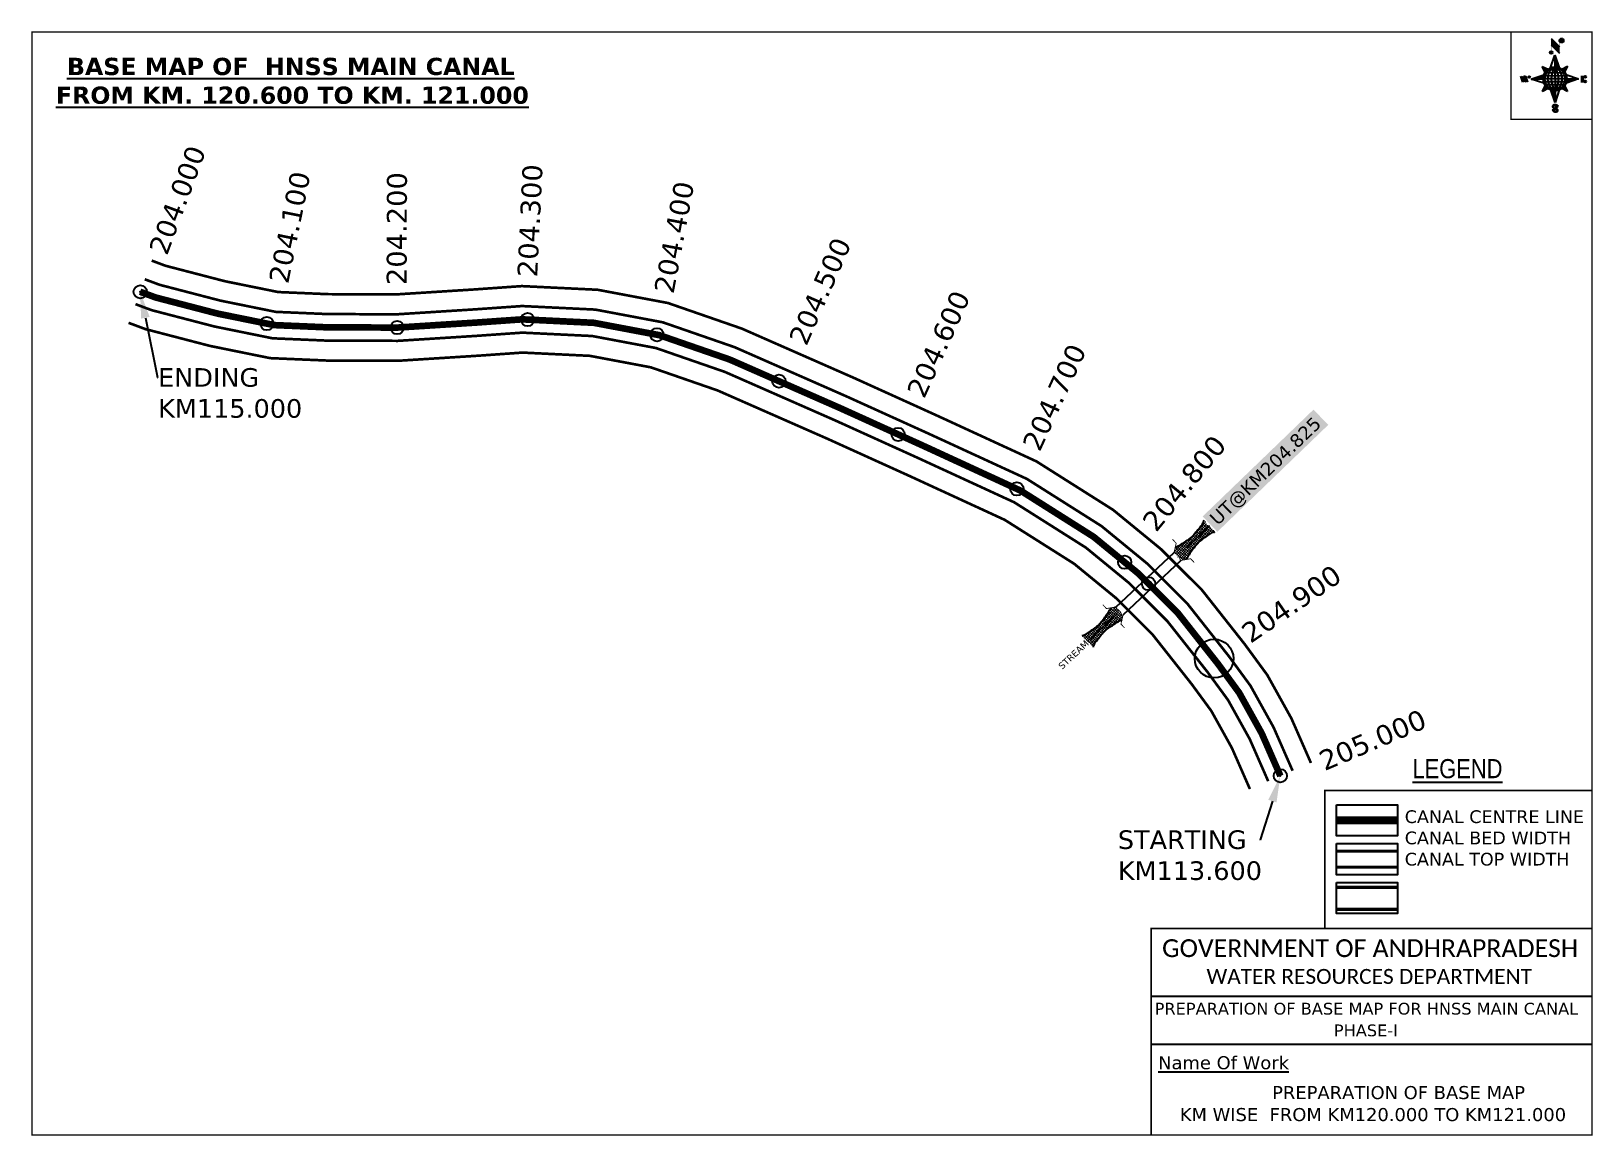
# Model space of a CAD drawing. Header units: inches. Extents: x 742067 to 743243, y 1638576 to 1639408.
import ezdxf
from ezdxf import colors
from ezdxf.entities.mleader import LeaderData, LeaderLine
from ezdxf.enums import TextEntityAlignment as Align
from ezdxf.math import Vec2, Vec3

# ---------------------------------------------------------------- set-up
doc = ezdxf.new("R2010")
doc.units = ezdxf.units.IN
doc.header["$MEASUREMENT"] = 0
doc.header["$PDMODE"] = 32
doc.header["$PDSIZE"] = 10
doc.linetypes.add('HIDDEN2', pattern=[0.1875, 0.125, -0.0625])
for name, color, linetype in [('AQUADUCT', 1, 'Continuous'), ('bord', 1, 'Continuous'), ('CANAL1', 1, 'Continuous'), ('CSMark', 72, 'Continuous'), ('DCBMS', 232, 'Continuous'), ('PAGE', 7, 'Continuous'), ('STRUCTURE', 5, 'Continuous'), ('TEXT', 7, 'Continuous')]:
    doc.layers.add(name, color=color, linetype=linetype)
doc.styles.add('ARIALN', font='ARIALN_1.TTF')
doc.styles.get("Standard").update_dxf_attribs({"font": 'verdana_0.ttf'})
doc.dimstyles.get("Standard").update_dxf_attribs({"dimtxt": 0.18, "dimasz": 0.18, "dimexe": 0.18, "dimexo": 0.0625, "dimgap": 0.09, "dimtad": 0, "dimtih": 1, "dimtoh": 1, "dimdec": 4, "dimzin": 0, "dimdsep": 46, "dimtxsty": 'Standard', "dimcen": 0.09, "dimadec": 0, "dimazin": 0, "dimtfac": 1, "dimtdec": 4, "dimtofl": 0, "dimtmove": 0, "dimatfit": 3, "dimfxl": 0, "dimtolj": 1, "dimtzin": 0, "dimarcsym": 0})
pattern_1 = [(267.2971131487395, (-8720374.9383359, 50637915.13839893), (10.53672553373347, -0.4974314379093613), [])]
pattern_2 = [(357.2971131487395, (-8720374.9383359, 50637915.13839893), (0.4974314379093601, 10.53672553373348), [])]

# ---------------------------------------------------------------- blocks, each defined once
blk = doc.blocks.new('*X16')
at = {"color": 0, "linetype": 'Continuous'}
for p, q in [((6321.563175437702, 239.2074203663178), (6322.581924588794, 240.2261695174094)), ((6321.571094283617, 239.3921159075293), (6322.524536642279, 240.3455582661906)), ((6321.579013129532, 239.5768114487408), (6322.467148695763, 240.4649470149719)), ((6321.586931975447, 239.7615069899523), (6322.409760749248, 240.5843357637531)), ((6321.594850821361, 239.9462025311638), (6322.352372802732, 240.7037245125344)), ((6321.602769667276, 240.1308980723753), (6322.294984856217, 240.8231132613157)), ((6321.610688513191, 240.3155936135868), (6322.322610836808, 241.0275159372032)), ((6321.618607359106, 240.5002891547983), (6322.339575221931, 241.2212570176224)), ((6321.670405508729, 239.1378737420482), (6322.639312535309, 240.1067807686281)), ((6321.756101028845, 239.046792566867), (6322.694551492757, 239.9852430307802)), ((6321.767025283511, 240.8254837745006), (6322.356539607053, 241.4149980980416)), ((6321.841796548961, 238.9557113916858), (6322.784401525116, 239.8983163678416)), ((6321.927492069076, 238.8646302165046), (6322.874251557474, 239.8113897049031)), ((6322.013187589191, 238.7735490413234), (6322.964101589832, 239.7244630419646)), ((6322.075863133939, 241.3110983202248), (6322.373503992176, 241.6087391784607)), ((6322.098883109306, 238.6824678661422), (6323.053951622191, 239.637536379026)), ((6322.184578629423, 238.591386690961), (6323.143801654548, 239.5506097160875)), ((6322.270274149538, 238.5003055157798), (6323.233651686906, 239.463683053149)), ((6322.405772691616, 238.4590273625623), (6323.316199320379, 239.3694539913255)), ((6322.536564177177, 238.4130421528257), (6323.436926723143, 239.3134046987925)), ((6322.667355662737, 238.3670569430892), (6323.557654125907, 239.2573554062594)), ((6322.798147148297, 238.3210717333527), (6323.67838152867, 239.2013061137264)), ((6322.928938633857, 238.2750865236161), (6323.799108931434, 239.1452568211934)), ((6323.059730119417, 238.2291013138795), (6323.919836334197, 239.0892075286604)), ((6323.190521604977, 238.183116104143), (6324.040563736961, 239.0331582361274)), ((6323.334898284248, 238.1507160881169), (6324.161291139725, 238.9771089435944)), ((6323.500484499982, 238.1395256085544), (6324.282018542488, 238.9210596510615)), ((6323.666070715716, 238.1283351289918), (6324.389078986148, 238.8513433994243)), ((6323.83165693145, 238.1171446494292), (6324.558435473549, 238.8439231915289)), ((6324.097210919775, 238.2059219424567), (6324.727791960951, 238.8365029836336)), ((6324.341779298861, 238.2737136262468), (6324.897148448353, 238.8290827757383)), ((6324.586347677948, 238.341505310037), (6325.066504935754, 238.821662567843)), ((6324.830916057034, 238.4092969938271), (6325.235861423155, 238.8142423599477)), ((6325.075484436121, 238.4770886776172), (6325.405217910557, 238.8068221520524)), ((6325.401209342145, 238.6260368883443), (6325.574574397958, 238.7994019441571))]:
    blk.add_line(p, q, dxfattribs=at)
blk = doc.blocks.new('*X15')
at = {"color": 0, "linetype": 'Continuous'}
for p, q in [((6324.425409812192, 240.3018877878409), (6324.530098087213, 240.4065760628617)), ((6324.560821561592, 240.2605228419445), (6324.762767368324, 240.4624686486762)), ((6324.696233310992, 240.2191578960481), (6324.995436649435, 240.5183612344908)), ((6324.831645060392, 240.1777929501517), (6325.228105930546, 240.5742538203053)), ((6324.967056809793, 240.1364280042552), (6325.451206401633, 240.6205775960956)), ((6325.102468559193, 240.0950630583588), (6325.626700194168, 240.619294693334)), ((6325.231508829004, 240.0473266328736), (6325.802193986703, 240.6180117905725)), ((6325.335045025791, 239.9740861343645), (6325.976788801136, 240.6158299097086)), ((6325.438581222579, 239.9008456358553), (6326.100204563527, 240.5624689768027)), ((6325.542117419366, 239.8276051373462), (6326.223620325917, 240.5091080438968)), ((6325.645653616154, 239.754364638837), (6326.347036088308, 240.455747110991)), ((6325.749189812941, 239.6811241403279), (6326.470451850699, 240.4023861780851)), ((6325.852726009729, 239.6078836418188), (6326.593867613089, 240.3490252451792)), ((6325.951486090436, 239.5298670272285), (6326.71728337548, 240.2956643122733)), ((6326.036566250415, 239.4381704919113), (6326.840699137871, 240.2423033793674)), ((6326.121646410395, 239.346473956594), (6326.964114900262, 240.1889424464615)), ((6326.206726570374, 239.2547774212767), (6327.055858370612, 240.1039092215148)), ((6326.291806730354, 239.1630808859595), (6327.135785134496, 240.0070592901021)), ((6326.376886890333, 239.0713843506422), (6327.21571189838, 239.9102093586895)), ((6326.461967050313, 238.9796878153249), (6327.295638662264, 239.8133594272769)), ((6326.547047210292, 238.8879912800077), (6327.375565426148, 239.7165094958642)), ((6326.632127370272, 238.7962947446904), (6327.455492190032, 239.6196595644516)), ((6326.717207530251, 238.7045982093731), (6327.535418953916, 239.5228096330389)), ((6326.788410008449, 236.4777036487165), (6327.354219516036, 237.0435131563033)), ((6326.792225928501, 238.6028399123283), (6327.6153457178, 239.4259597016263)), ((6326.838137672734, 238.4719749612643), (6327.695272481684, 239.3291097702136)), ((6326.884049416966, 238.3411100102004), (6327.775199245568, 239.2322598388009)), ((6326.916746160023, 236.7828164955863), (6327.582476853365, 237.4485471889285)), ((6326.9299611612, 238.2102450591364), (6327.853734496604, 239.1340183945408)), ((6326.975872905432, 238.0793801080725), (6327.849127438164, 238.952634640804)), ((6327.003134980726, 237.9298654880686), (6327.844520379724, 238.7712508870673)), ((6327.012515933215, 237.7624697452613), (6327.839913321284, 238.5898671333306)), ((6327.021896885704, 237.5950740024541), (6327.835306262844, 238.4084833795939)), ((6327.031277838193, 237.4276782596467), (6327.830699204404, 238.2270996258572)), ((6327.040658790683, 237.2602825168395), (6327.826092145964, 238.0457158721205)), ((6327.045082311595, 237.087929342456), (6327.810734190693, 237.8535812215537))]:
    blk.add_line(p, q, dxfattribs=at)
blk = doc.blocks.new('H')
at = {"layer": 'bord', "extrusion": (0.0004278845142637609, 0.00479197890903182, 0.9999884268595202)}
h = blk.add_hatch(dxfattribs=at)
h.set_pattern_fill('LINE', color=8, scale=84.38768555040302, angle=-2.702886851260515, style=0)
h.set_pattern_definition(pattern_2)
h.paths.add_polyline_path([(-492.4668010775931, 785.5898788240738, -0.090992046448718), (-447.9625593584497, 775.2324968557805), (-486.4976985411486, 912.0312741750386)])
h = blk.add_hatch(dxfattribs=at)
h.set_pattern_fill('LINE', color=8, scale=84.38768555040302, angle=-92.70288685126052, style=0)
h.set_pattern_definition(pattern_1)
h.paths.add_polyline_path([(-624.8772989658173, 665.1175860036165, -0.09099204644210665), (-614.5199170010164, 709.6218277204316), (-751.3186943142209, 671.0866885515861)])
h = blk.add_hatch(dxfattribs=at)
h.set_pattern_fill('LINE', color=8, scale=84.38768555040302, angle=-2.702886851260515, style=0)
h.set_pattern_definition(pattern_2)
h.paths.add_polyline_path([(-504.4050061509479, 532.7070881242398, -0.090992046448718), (-548.909247870557, 543.064470092766), (-510.3741086877417, 406.2656927765347)])
h = blk.add_hatch(dxfattribs=at)
h.set_pattern_fill('LINE', color=8, scale=84.38768555040302, angle=-92.70288685126052, style=0)
h.set_pattern_definition(pattern_1)
h.paths.add_polyline_path([(-245.5531129193259, 647.210278397426), (-371.9945082624909, 653.17938094493, -0.09099204644878103), (-382.3518902289215, 608.6751392250881)])
at = {"layer": 'bord', "extrusion": (0.0004278845142637604, 0.00479197890903182, 0.9999884268595203)}
for p, q in [((-519.3860571105615, 1020.408509141766, -1216.824464901347), (-434.678793075087, 927.3084467682056, -1216.414571548796)), ((-516.2384251924814, 1087.08582315594, -1217.145331720205), (-431.5311611755169, 993.9857607749291, -1216.735438367611)), ((-538.2690597721958, 773.6536562892143, -1215.633927328097), (-487.0181812191731, 906.212239655666, -1216.291082326422)), ((-487.0181812191731, 906.212239655666, -1216.291082326422), (-492.9870239489828, 779.7722960542887, -1215.682623766277)), ((-487.0181812191731, 906.212239655666, -1216.291082326422), (-448.4827650671941, 769.4150330077391, -1215.652034309381)), ((-864.6667208376457, 700.9117660832126, -1215.145683569252), (-846.8602190883248, 637.7003116968554, -1214.850391321915)), ((-846.885899517627, 700.0723706756253, -1215.149269383754), (-829.079397758178, 636.8609162860084, -1214.853977136408)), ((-829.1050781964441, 699.2329752675723, -1215.152855198257), (-811.2985764592304, 636.0215208844747, -1214.857562950931)), ((-829.1050781964441, 699.2329752675723, -1215.152855198257), (-811.3242568973801, 698.393579858588, -1215.156441012743)), ((-811.3242568973801, 698.393579858588, -1215.156441012743), (-793.5177551378147, 635.1821254740935, -1214.861148765422)), ((-751.8386587080895, 665.2704204607289, -1215.023166955395), (-615.0399729244527, 703.8051171880215, -1215.266361263119)), ((-626.736305744329, 793.7732813858893, -1215.692487060367), (-566.811349663476, 760.1895317081362, -1215.557193835181)), ((-626.736305744329, 793.7732813858893, -1215.692487060367), (-584.1428260545363, 746.9596384149045, -1215.486379775655)), ((-598.946746484784, 730.9517588270828, -1215.4033350249), (-626.736305744329, 793.7732813858893, -1215.692487060367)), ((-421.3357812265749, 753.3219341966324, -1215.586531535218), (-358.5136001041974, 781.1110481221694, -1215.746578873753)), ((-358.5136001041974, 781.1110481221694, -1215.746578873753), (-405.3276889660046, 738.5181495659053, -1215.522440984547)), ((-358.5136001041974, 781.1110481221694, -1215.746578873753), (-392.0976094479556, 721.1868434431963, -1215.445049781629)), ((-378.6332729603746, 692.6448510554619, -1215.314036820931), (-246.0730746499612, 641.3942844460253, -1215.12516345687)), ((-213.4791469212505, 669.2951450282708, -1215.272811938016), (-216.710715676134, 600.8397693103179, -1214.943388670676)), ((-751.8386587080895, 665.2704204607289, -1215.023166955395), (-625.3972626964678, 659.3013864478562, -1215.048666080719)), ((-619.2784603905748, 614.0198538512923, -1214.834293591338), (-751.8386587080895, 665.2704204607289, -1215.023166955395)), ((-639.398133254319, 525.5536567845847, -1214.401751538512), (-605.8141239105607, 585.4778614635579, -1214.703280630637)), ((-639.398133254319, 525.5536567845847, -1214.401751538512), (-592.5840443923953, 568.1465553403832, -1214.625889427719)), ((-576.5759521321743, 553.3427707091905, -1214.561798877043), (-639.398133254319, 525.5536567845847, -1214.401751538512)), ((-510.8935521394596, 400.4524652508553, -1213.857248085843), (-549.4289682914387, 537.2496718976181, -1214.496296102879)), ((-459.6426735860878, 533.0110486173071, -1214.514403084168), (-510.8935521394596, 400.4524652508553, -1213.857248085843)), ((-504.9247094094171, 526.8924088519998, -1214.465706645989), (-510.8935521394596, 400.4524652508553, -1213.857248085843)), ((-371.1754276144202, 512.8914235194679, -1214.455843351893), (-431.1003836950404, 546.475173198618, -1214.591136577086)), ((-371.1754276144202, 512.8914235194679, -1214.455843351893), (-413.7689073036308, 559.7050664918497, -1214.661950636613)), ((-398.9649868734996, 575.7129460782744, -1214.74499538736), (-371.1754276144202, 512.8914235194679, -1214.455843351893)), ((-246.0730746499612, 641.3942844460253, -1215.12516345687), (-382.8717604242847, 602.859587718267, -1214.881969149149)), ((-372.5144706616993, 647.363318458898, -1215.099664331546), (-246.0730746499612, 641.3942844460253, -1215.12516345687)), ((-197.1518122339039, 599.9164343632292, -1214.947333066632), (-193.9202434780891, 668.3718100786209, -1215.276756333961))]:
    blk.add_line(p, q, dxfattribs=at)
at = {"layer": 'bord', "color": 8, "linetype": 'ByBlock', "extrusion": (0.0004278845142637604, 0.00479197890903182, 0.9999884268595203)}
for p, q in [((-375.037429585529, 679.1629559395369, -1215.250969739694), (-619.8901498829364, 690.7217333998997, -1215.201589898729)), ((-386.4701403837535, 711.3830894059502, -1215.400477790083), (-605.4730712235323, 721.7215742594562, -1215.35631111762)), ((-410.8462962137419, 744.2142448802479, -1215.547375515144), (-578.1125475389999, 752.110393114388, -1215.51364266185)), ((-492.9872379411827, 779.772306161467, -1215.682623723144), (-504.9247094094171, 526.8924088519998, -1214.465706645989)), ((-372.5145726100891, 647.3634304928128, -1215.099664824794), (-625.3973747401615, 659.3012845208868, -1215.048665544341)), ((-378.0217974673142, 615.9429816137999, -1214.946740470406), (-622.87451776542, 627.5017590741627, -1214.897360629442)), ((-392.4388761268347, 584.9431407540105, -1214.792019251512), (-611.441806967312, 595.2816256079823, -1214.747852579053)), ((-419.7993998112506, 554.5543218990788, -1214.634687707282), (-587.06565113744, 562.4504701336846, -1214.600954853988))]:
    blk.add_line(p, q, dxfattribs=at)
at = {"layer": 'bord', "extrusion": (0.0004278845142637604, 0.00479197890903182, 0.9999884268595203)}
for points, const_width, elevation in [([(-522.0131121619479, 959.550775259228), (-515.7175743466119, 1092.906934415961)], 1.60540055982536, -1212.142843617219), ([(-434.158262363472, 933.1277235058805), (-427.8627245295095, 1066.483882669366)], 1.60540055982536, -1212.142843617219), ([(-870.0736340994383, 707.00824508073), (-846.3658724653925, 705.889038352192)], 0.6421602239301444, -1212.142843617219), ([(-828.5594987093612, 642.676858191162), (-820.953748198869, 677.9586989512691)], 0.6421602239301444, -1212.142843617223), ([(-792.9978562549747, 640.9980480956772), (-781.589230506466, 693.9208092413096)], 0.6421602239301444, -1212.142843617218), ([(-222.7385766651839, 675.5731321041832), (-173.8413183107752, 673.2647682324088)], 0.7063762463231584, -1212.142843617221), ([(-828.5594987093612, 642.6768581911618), (-855.2307305332708, 643.935965762368)], 0.6421602239301444, -1212.142843617219), ([(-810.7786774830411, 641.8374531447001), (-784.1074456587239, 640.5783455765209)], 0.6421602239301444, -1212.142843617222), ([(-177.0730277270245, 604.8086065300355), (-225.9702860934822, 607.1169704015771)], 0.7063762463231584, -1212.142843617222), ([(-194.785239975681, 644.8497587676384), (-185.0057882997701, 644.3880859934699)], 0.7063762463231584, -1212.14284361722)]:
    blk.add_lwpolyline(points, dxfattribs=dict(at, const_width=const_width, elevation=elevation))
for points, const_width, elevation in [([(-413.6616245851993, 1073.140134249887, 1), (-397.6117714248124, 1057.729118476532, 1)], 22.25077962579039, -1212.14284361722), ([(-530.3419430367337, 949.5474510251247, 1), (-519.6420409089901, 939.2734405104861, 1)], 14.83385308386026, -1212.142843617223), ([(-775.9087905502321, 696.5833098740303, 1), (-769.4888492682775, 690.418903565154, 1)], 8.900311850316152, -1212.142843617216), ([(-180.1423226412179, 617.9784816729323, 1), (-173.0803872516442, 611.1976347345654, 1)], 9.790343035347762, -1212.142843617219), ([(-177.8339587833615, 666.8757400336997, 1), (-170.7720233739972, 660.0948930920731, 1)], 9.790343035347762, -1212.142843617223), ([(-489.8397168474219, 361.7280028313068, 1), (-498.0671858660056, 369.1142257457323, 1)], 11.05656073458609, -1212.142843617215), ([(-525.1949096693778, 321.5505605205689, 1), (-533.4223786795214, 328.9367834347616, 1)], 11.05656073458609, -1212.142843617218)]:
    blk.add_lwpolyline(points, format="xyb", close=True, dxfattribs=dict(at, const_width=const_width, elevation=elevation))
for points, elevation in [([(-537.0436544864716, 317.3909783906986), (-530.686771839954, 310.4778530870033), (-519.7848077441001, 306.8033377354246), (-504.8555995545785, 306.8996049665207), (-493.8614930827366, 309.9751672386152), (-486.3299612487816, 317.6739007300386), (-486.5193926708707, 325.7780890813514), (-490.6180678635317, 333.2605072774198), (-493.5031616341619, 336.2254691210802), (-502.816804350885, 340.8534958871466), (-522.4580017436219, 347.2728260433129), (-530.4257294404489, 351.5824209563287), (-533.6858260648524, 354.5525017987891), (-537.4013079778782, 362.629807892173), (-536.9549017110166, 373.3508360361672), (-530.0284934418471, 380.6827556172281), (-520.0052991440441, 384.0716307398478), (-503.5000552259427, 384.2213990291513), (-492.5323047870551, 379.8708521119993), (-487.1463343054379, 373.2710396641844)], -1212.142843617219), ([(-522.4539065143929, 347.5728294925347), (-526.1949835211592, 353.7751140225195), (-527.7518298353394, 360.6227161141025), (-527.9156661629893, 370.6019260344024), (-525.8991041315983, 375.4503632916039), (-521.3202371541029, 381.1640017041664), (-514.5251386848048, 384.3718976443916)], -1212.142843617221), ([(-504.8555995545785, 306.8996049665207), (-499.0047943263154, 312.3708361831504), (-496.9585419834797, 319.3942984564654), (-497.4612851235933, 326.5275708001649), (-501.2415295758961, 335.3559093211365), (-509.2361390522836, 343.1915685721062)], -1212.142843617219)]:
    blk.add_lwpolyline(points, dxfattribs=dict(at, elevation=elevation))
for centre, radius in [((-405.6366979898718, 1065.434626361347, -1212.142843617228), 22.25077962579068), ((-524.9919919744626, 944.4104457636145, -1212.142843617225), 14.83385308386045), ((-772.6988199003781, 693.5011067149355, -1212.142843617225), 8.900311850316273), ((-498.4359036135794, 659.1484834742021, -1212.142843617229), 126.5822129822759), ((-176.6113549475952, 614.5880582008385, -1212.142843617227), 9.7903430353479), ((-174.3029910778062, 663.4853165630027, -1212.142843617225), 9.7903430353479), ((-493.9534513636986, 365.4211142832808, -1212.142843617226), 11.05656073458623), ((-529.3086441806488, 325.2436719765011, -1212.142843617227), 11.05656073458623)]:
    blk.add_circle(centre, radius, dxfattribs=at)
at = {"layer": 'bord', "color": 8, "linetype": 'ByBlock', "extrusion": (0.0004278845142637604, 0.00479197890903182, 0.9999884268595203)}
for centre, radius, start, end in [((-481.5018944916621, 658.3490694805806, -1212.142843617225), 127.7124113124745, 94.925359787212, 259.6690604518324), ((-436.7958279077627, 656.2386032006533, -1212.142843617224), 140.8227119427793, 113.2864437035868, 241.3079765329169), ((-315.8862391595549, 650.5307512261786, -1212.142843617227), 222.3100112361417, 142.5891607921548, 212.0052594442485), ((-560.0761933124097, 662.0583738566748, -1212.142843617224), 140.8227119427793, 293.2864437035868, 61.30797653291689), ((-680.9857820597445, 667.7662258302183, -1212.142843617228), 222.3100112361417, 322.5891607921548, 32.00525944424854), ((-515.3701267285685, 659.9479075753505, -1212.142843617227), 127.7124113124745, 274.925359787212, 79.66906045183244)]:
    blk.add_arc(centre, radius, start, end, dxfattribs=at)
at = {"layer": 'bord', "extrusion": (0.0004278845142637604, 0.00479197890903182, 0.9999884268595203)}
for points in [[(-515.7175743148887, 1092.906934417125, -1212.142843617227), (-431.0104934413977, 999.8058030862261, -1212.142843617227), (-518.8653432401063, 1026.22885483189, -1212.142843617227), (-434.1582623484545, 933.1277235084416, -1212.142843617227)], [(-864.1466936911305, 706.7284433981881, -1212.142843617225), (-846.3658724649268, 705.889038353589, -1212.142843617225), (-846.34031992468, 643.5162632348297, -1212.142843617225), (-828.5594986876497, 642.6768581867381, -1212.142843617225)], [(-828.5850512369768, 705.049633307593, -1212.142843617229), (-810.804230031204, 704.2102282608984, -1212.142843617229), (-810.778677482168, 641.8374531481927, -1212.142843617229), (-792.9978562541016, 640.9980480994025, -1212.142843617229)], [(-193.4002216503151, 674.1881137788835, -1212.142843617225), (-196.6319310673212, 605.7319520774413, -1212.142843617225), (-212.9591249906118, 675.1114593302475, -1212.142843617225), (-216.1908344065701, 606.6552976257785, -1212.142843617225)]]:
    blk.add_solid(points, dxfattribs=at)
at = {"layer": 'bord', "extrusion": (0.0004278845142637604, 0.00479197890903182, 0.9999884268595203), "xscale": 7.977342409717546, "yscale": 7.977342408231451, "zscale": 7.977342408476333, "rotation": 138.0840426661453}
for name, p in [('*X15', (38300.50170925955, -31929.38484708802, -1212.14284361722)), ('*X16', (38314.39702652739, -31950.87734303279, -1212.142843617221))]:
    blk.add_blockref(name, p, dxfattribs=at)
blk = doc.blocks.new('UT')
at = {"layer": 'STRUCTURE'}
h = blk.add_hatch(dxfattribs=at)
h.set_pattern_fill('DASH', color=150, scale=7.999999999999998, angle=-39.62775206685995, style=0)
h.set_pattern_definition([(320.37224793314, (-4370.464045089087, -6260.881149863359), (1.408001531132492, 0.1324072820072919), [0.9999999999999998, -0.9999999999999998])])
h.paths.add_polyline_path([(765162.9675066409, 1700681.885966053), (765165.5706946704, 1700680.616418319), (765167.2115574566, 1700680.268093512), (765169.1204505624, 1700680.006090325), (765172.4158343371, 1700679.627599867), (765176.4119631688, 1700679.345266073), (765179.5041916154, 1700679.470832215), (765183.0623928958, 1700679.941976878), (765187.653863331, 1700680.880728189), (765188.8854408305, 1700681.172290679), (765193.0594222734, 1700682.222896261), (765196.0594222734, 1700680.222896261), (765196.0594222732, 1700672.222896261), (765193.059422273, 1700670.222896261), (765190.5057321201, 1700670.796857346), (765188.1290725247, 1700671.306258218), (765185.4941448105, 1700671.815650651), (765183.6163483107, 1700672.12764564), (765180.9986007552, 1700672.46166047), (765180.3290960666, 1700672.523134715), (765178.4873260654, 1700672.631123998), (765176.6762091704, 1700672.636509361), (765174.5831391418, 1700672.500406373), (765172.534028191, 1700672.254105192), (765170.4159507004, 1700671.954846333), (765168.4528082367, 1700671.66088667), (765166.101004961, 1700671.20675446), (765164.9649718658, 1700670.843101195), (765162.9701249787, 1700669.702226759)])
h.paths.add_polyline_path([(765259.0594222734, 1700682.22289626), (765256.0594222734, 1700680.22289626), (765256.0594222732, 1700672.22289626), (765259.0594222732, 1700670.22289626), (765261.9351070337, 1700670.954361328), (765264.4002490969, 1700671.550062475), (765266.3788792096, 1700671.989210923), (765269.093032495, 1700672.510050664), (765272.6518334274, 1700672.97822495), (765276.0687944656, 1700673.093904169), (765278.5781092133, 1700672.933545554), (765281.1683763347, 1700672.653460775), (765283.8680040132, 1700672.3279393), (765286.4420291914, 1700671.859000532), (765287.9990189318, 1700671.256817373), (765289.1513379057, 1700670.559826468), (765289.1487195679, 1700682.743565763), (765287.5893077053, 1700681.791647122), (765285.7373813264, 1700681.170064355), (765283.0007571635, 1700680.681356852), (765281.1888035367, 1700680.417637402), (765276.6898998322, 1700679.872435108), (765272.6690061819, 1700679.859315587), (765268.7030904231, 1700680.287947755), (765264.817948322, 1700680.971872088), (765261.162969874, 1700681.748857019)])
at = {"layer": 'STRUCTURE', "color": 150, "const_width": 0.6280741461245082}
for points in [[(765190.0594222734, 1700688.222896261), (765190.0594222734, 1700684.222896261), (765196.0594222734, 1700680.222896261), (765256.0594222734, 1700680.22289626), (765262.0594222734, 1700684.22289626), (765262.0594222734, 1700688.22289626)], [(765190.0594222732, 1700664.222896261), (765190.0594222732, 1700668.222896261), (765196.0594222732, 1700672.222896261), (765256.0594222732, 1700672.22289626), (765262.0594222732, 1700668.22289626), (765262.0594222732, 1700664.22289626)]]:
    blk.add_lwpolyline(points, dxfattribs=at)
at = {"layer": 'STRUCTURE', "color": 150}
for points in [[(765196.0594222734, 1700680.222896261), (765256.0594222734, 1700680.22289626)], [(765196.0594222732, 1700672.222896261), (765256.0594222732, 1700672.22289626)], [(765196.0594222732, 1700672.222896261), (765256.0594222732, 1700672.22289626)]]:
    blk.add_lwpolyline(points, dxfattribs=at)
at = {"layer": 'STRUCTURE', "color": 0}
blk.add_circle((765226.0594222733, 1700676.222896261), 1.88981828804203, dxfattribs=at)
at = {"layer": 'STRUCTURE', "color": 150}
for points in [[(765162.9675066409, 1700681.885966053), (765164.358628801, 1700681.068441708), (765167.8770977717, 1700680.169164927), (765171.232134209, 1700679.760402754), (765176.060009073, 1700679.351640581), (765184.7336071001, 1700680.250917361), (765193.0594222735, 1700682.222896261)], [(765289.1487195679, 1700682.743565763), (765287.7814574724, 1700681.886733643), (765284.290041913, 1700680.887563977), (765280.948015412, 1700680.383366718), (765276.1337485436, 1700679.837201234), (765267.4380478043, 1700680.488960477), (765259.0594222734, 1700682.22289626)], [(765162.9701249787, 1700669.702226759), (765164.3373870743, 1700670.559058879), (765167.8288026336, 1700671.558228544), (765171.1708291346, 1700672.062425803), (765175.985096003, 1700672.608591288), (765184.6807967423, 1700671.956832044), (765193.0594222732, 1700670.222896261)], [(765289.1513379057, 1700670.559826468), (765287.7602157457, 1700671.377350814), (765284.2417467749, 1700672.276627594), (765280.8867103376, 1700672.685389768), (765276.0588354736, 1700673.09415194), (765267.3852374465, 1700672.19487516), (765259.0594222731, 1700670.22289626)]]:
    blk.add_spline(points, degree=3, dxfattribs=at)
at = {"layer": 'STRUCTURE', "color": 0}
blk.add_text('STREAM', height=5, dxfattribs=at).set_placement((765148.2464563532, 1700675.806984554), align=Align.MIDDLE_CENTER)
for points in [[(765190.8848369633, 1700675.966282922), (765164.2099887003, 1700675.833849112)], [(765289.2568244911, 1700676.692727373), (765265.4033313843, 1700676.382461722)]]:
    blk.add_leader(points, dimstyle='Standard', override={"dimasz": 10, "dimgap": 0.09, "dimtad": 0}, dxfattribs=at)

msp = doc.modelspace()

# ---------------------------------------------------------------- linework, layer by layer
at = {"color": 3}
msp.add_circle((742958.077587837, 1638935.219582041), 14.56783789995249, dxfattribs=at)
for p in [(742149.1256534068, 1639211.552489882), (742244.4436356846, 1639187.587956943), (742440.8850420875, 1639190.593780663), (742342.6942679591, 1639184.594385508), (742538.3888654441, 1639179.204796934), (742630.2401383073, 1639144.203305649), (742720.0919869717, 1639104.092307956), (742809.5131052453, 1639063.026920381), (742890.6976060248, 1639007.776678869), (743007.9430579912, 1638846.957595951)]:
    msp.add_point(p, dxfattribs=at)
at = {"layer": 'CANAL1', "color": 200, "const_width": 2}
for points in [[(742157.7074022705, 1639235.03384174), (742168.1513764902, 1639231.14926368), (742212.8998690178, 1639219.502987277), (742253.02027396, 1639211.35664066), (742290.5855150304, 1639209.762292665), (742342.0637134755, 1639209.596545326), (742400.3075406988, 1639213.283548926), (742436.5599092945, 1639215.832519218), (742493.6628944929, 1639213.067318443), (742546.5963723373, 1639203.098581736), (742602.3354796901, 1639183.787461134), (742686.880193824, 1639146.603138612), (742749.0252612059, 1639118.422321336), (742824.2289799219, 1639083.772621322), (742881.9876945615, 1639047.246614824), (742917.8732813294, 1639017.824112285), (742948.9697145142, 1638986.796933817), (742981.0171387105, 1638946.208979908), (742998.1297912055, 1638922.845380625), (743016.3259913778, 1638890.090925673), (743030.9119635723, 1638856.829931276), (743031.009125403, 1638856.602266715)], [(742140.2768334358, 1639188.170473635), (742153.1006235096, 1639183.400736319), (742201.6201309822, 1639170.773012723), (742246.9477260401, 1639161.56935934), (742289.4444849696, 1639159.765707335), (742343.5642865245, 1639159.591454674), (742403.6404593013, 1639163.394451074), (742437.1060907055, 1639165.747480782), (742487.799105507, 1639163.292681556), (742533.7156276626, 1639154.645418264), (742584.0565203099, 1639137.204538866), (742666.4898061762, 1639100.948861387), (742728.2387387941, 1639072.947678664), (742800.3010200781, 1639039.745378678), (742852.6643054383, 1639006.631385176), (742884.2847186706, 1638980.705887715), (742911.5602854858, 1638953.491066183), (742941.2144326172, 1638915.934189549), (742955.9422087944, 1638895.826619374), (742971.4780086222, 1638867.861074327), (742985.0220364279, 1638836.976068724)]]:
    msp.add_lwpolyline(points, dxfattribs=at)
at = {"layer": 'CANAL1', "color": 5, "const_width": 2}
for points in [[(743017.2129987105, 1638850.714407318), (743017.1449854252, 1638850.873772519), (743002.8715965515, 1638883.421970268), (742985.473516482, 1638914.73975225), (742969.076326881, 1638937.126542802), (742937.7468858067, 1638976.805173526), (742907.7967125311, 1639006.688644915), (742873.1906778247, 1639035.06204593), (742817.05059197, 1639070.564448528), (742742.7893044795, 1639104.779928536), (742680.7630775222, 1639132.906855448), (742596.8517918745, 1639169.812584454), (742542.732148935, 1639188.562632694), (742491.9037577978, 1639198.134927377), (742436.7237637193, 1639200.807007687), (742401.3074163331, 1639198.316819574), (742342.5138853888, 1639194.595018131), (742290.2432060074, 1639194.763317066), (742251.1985095836, 1639196.420456264), (742209.5159476104, 1639204.88399491), (742163.6361505957, 1639216.824705472), (742152.47823162, 1639220.974831309)], [(742145.5060040862, 1639202.229484067), (742157.6158494041, 1639197.725294528), (742205.0040523892, 1639185.39200509), (742248.7694904167, 1639176.505543737), (742289.7867939925, 1639174.764682934), (742343.1141146112, 1639174.592981869), (742402.6405836671, 1639178.361180426), (742436.9422362807, 1639180.772992313), (742489.5582422023, 1639178.225072623), (742537.5798510651, 1639169.181367306), (742589.540208125, 1639151.179415546), (742672.606922478, 1639114.645144551), (742734.4746955205, 1639086.590071464), (742807.47940803, 1639052.953551472), (742861.4613221751, 1639018.81595407), (742894.3612874689, 1638991.841355085), (742922.7831141934, 1638963.482826474), (742953.1552444467, 1638925.016626655), (742968.5984835179, 1638903.932247749), (742984.9324034485, 1638874.530029732), (742998.789014575, 1638842.932227481), (742998.8181631204, 1638842.863928121)]]:
    msp.add_lwpolyline(points, dxfattribs=at)
at = {"layer": 'CANAL1', "color": 1, "linetype": 'HIDDEN2', "ltscale": 100, "const_width": 5}
msp.add_lwpolyline([(742148.9921178531, 1639211.602157688), (742160.6259999999, 1639207.275), (742207.26, 1639195.138), (742249.984, 1639186.463), (742290.015, 1639184.764), (742342.814, 1639184.594), (742401.974, 1639188.339), (742436.833, 1639190.79), (742490.7309999999, 1639188.18), (742540.156, 1639178.872), (742593.196, 1639160.496), (742676.685, 1639123.776), (742738.632, 1639095.685), (742812.265, 1639061.759), (742867.3259999999, 1639026.939), (742901.079, 1638999.265), (742930.265, 1638970.144), (742961.1157856638, 1638931.071584729), (742977.036, 1638909.336), (742993.902, 1638878.976), (743007.9670000001, 1638846.903), (743008.0155809155, 1638846.789167719)], dxfattribs=at)
at = {"layer": 'CANAL1', "color": 1, "linetype": 'HIDDEN2', "ltscale": 100, "const_width": 6, "elevation": -0.3553708883178652}
msp.add_lwpolyline([(743096.2831360243, 1638813.356184985), (743050.2492991313, 1638813.356184985)], dxfattribs=at)
at = {"layer": 'CANAL1', "color": 5, "const_width": 2.4, "elevation": -0.3553708883178652}
for points in [[(743096.2831360243, 1638790.089706701), (743050.2492991313, 1638790.089706701)], [(743096.2831360243, 1638778.089706701), (743050.2492991313, 1638778.089706701)]]:
    msp.add_lwpolyline(points, dxfattribs=at)
at = {"layer": 'CANAL1', "color": 200, "const_width": 2.4, "elevation": -0.3553708883178652}
for points in [[(743096.2831360243, 1638762.873188519), (743050.2492991313, 1638762.873188519)], [(743096.2831360243, 1638746.385813916), (743050.2492991313, 1638746.385813916)]]:
    msp.add_lwpolyline(points, dxfattribs=at)
at = {"layer": 'PAGE', "const_width": 1}
msp.add_lwpolyline([(742067.4581974028, 1638576.339456774), (743242.7296259743, 1638576.339456774), (743242.7296259743, 1639407.339456774), (742067.4581974028, 1639407.339456774), (742067.4581974028, 1638576.339456774)], dxfattribs=at)
at = {"layer": 'PAGE'}
for points, const_width in [([(743242.7296259743, 1639407.339456774), (743181.6348329579, 1639407.339456774), (743181.6348329579, 1639341.590550535), (743242.7296259743, 1639341.590550535)], 1), ([(743242.7296259743, 1638731.98120204), (743041.4414781879, 1638731.98120204), (743041.4414781879, 1638835.78430425), (743242.7296259743, 1638835.78430425)], 1.2), ([(742910.5849429728, 1638731.98120204), (743242.7296259743, 1638731.98120204), (743242.7296259743, 1638576.339456774), (742910.5849429728, 1638576.339456774)], 1.2)]:
    msp.add_lwpolyline(points, close=True, dxfattribs=dict(at, const_width=const_width))
at = {"layer": 'PAGE', "elevation": -0.3553708883178652}
for points in [[(743050.2492991313, 1638825.114970384), (743096.2831360243, 1638825.114970384), (743096.2831360243, 1638801.597399584), (743050.2492991313, 1638801.597399584)], [(743050.2492991313, 1638795.848492102), (743096.2831360243, 1638795.848492102), (743096.2831360243, 1638772.330921301), (743050.2492991313, 1638772.330921301)], [(743050.2492991313, 1638766.582013818), (743096.2831360243, 1638766.582013818), (743096.2831360243, 1638743.064443018), (743050.2492991313, 1638743.064443018)]]:
    msp.add_lwpolyline(points, close=True, dxfattribs=at)
at = {"layer": 'PAGE'}
for points in [[(742910.5849429728, 1638680.994381207), (743242.7296259743, 1638680.994381207)], [(742910.5849429728, 1638644.634353057), (743242.7296259743, 1638644.634353057)]]:
    msp.add_lwpolyline(points, dxfattribs=at)
at = {"layer": 'STRUCTURE', "color": 0}
msp.add_point((742908.6942135678, 1638991.666746238), dxfattribs=at)

# ---------------------------------------------------------------- block references
at = {"layer": 'AQUADUCT', "color": 1, "xscale": 0.0703495379661093, "yscale": 0.07034953800030053, "zscale": 0.07034953795990817, "rotation": 3.078330607406165}
msp.add_blockref('H', (743252.3470875768, 1639327.931074695, 85.37877273951607), dxfattribs=at)
at = {"layer": 'STRUCTURE', "color": 0, "rotation": 43.11505776726807}
msp.add_blockref('UT', (1346660.690022217, -125478.2436519831), dxfattribs=at)

# ---------------------------------------------------------------- texts
at = {"layer": 'CSMark', "color": 1}
for s, rotation, p in [('204.000', 69.59759520707102, (742162.1862508974, 1639240.836478889)), ('204.100', 78.52227439204177, (742253.1049176357, 1639218.482295527)), ('204.200', 89.81552151584523, (742342.2092358879, 1639216.596113063)), ('204.300', 87.22762829984326, (742440.6058660571, 1639222.644797121)), ('204.400', 79.33464603746388, (742543.3884988147, 1639210.825758416)), ('204.500', 66.25922184219917, (742644.0181903136, 1639173.10176558)), ('204.600', 65.60721451902201, (742732.7797844845, 1639133.475223838)), ('204.700', 65.26237207343837, (742819.8330145371, 1639093.505306815)), ('204.800', 50.6517589014993, (742908.5670882006, 1639034.506273071)), ('204.900', 34.55796007206179, (742981.2159032936, 1638952.392235837)), ('205.000', 23.11163840725853, (743038.3289852707, 1638857.284057095))]:
    msp.add_text(s, height=15, rotation=rotation, dxfattribs=at).set_placement(p, align=Align.MIDDLE_LEFT)
at = {"layer": 'PAGE', "extrusion": (0.000201441454039347, 0.004806825185374127, 0.9999884268595203), "style": 'ARIALN'}
msp.add_text('%%ULEGEND', height=14.4, rotation=359.9999445040718, dxfattribs=at).set_placement((743141.3797709628, 1638832.662021172, 8027.376066107048), align=Align.MIDDLE)
at = {"layer": 'PAGE', "extrusion": (0.000201441454039347, 0.004806825185374127, 0.9999884268595202)}
msp.add_text('PREPARATION OF BASE MAP FOR HNSS MAIN CANAL', height=8.877830072559751, rotation=359.9999445040718, dxfattribs=at).set_placement((742913.2735501615, 1638647.390700799, 8026.439537858016))
msp.add_text('PHASE-I', height=8.877830072559751, rotation=359.9999445040718, dxfattribs=at).set_placement((743072.3946226715, 1638635.478873985, 8026.388762269767), align=Align.MIDDLE_CENTER)
at = {"layer": 'PAGE', "extrusion": (0.000201441454039347, 0.004806825185374127, 0.9999884268595203)}
msp.add_text('%%UName Of Work', height=9.8219646373423, rotation=359.9999445040718, dxfattribs=at).set_placement((742915.8886768164, 1638606.216686963, 8025.103249068489))
for s, p in [('PREPARATION OF BASE MAP', (743097.023931317, 1638588.648962254, 8025.18142222132)), ('KM WISE  FROM KM120.000 TO KM121.000', (743077.7116617763, 1638572.074553058, 8025.179201542736))]:
    msp.add_text(s, height=9.8219646373423, rotation=359.9999445040718, dxfattribs=at).set_placement(p, align=Align.MIDDLE_CENTER)
at = {"layer": 'PAGE', "extrusion": (0.000201441454039347, 0.004806825185374127, 0.9999884268595202), "insert": (743101.6908725466, 1638820.928372427, -0.3553708883789833), "char_height": 9.6, "width": 168.9258567496319, "attachment_point": 1, "text_direction": (0.9999999797106702, -9.68575478067411e-07, -0.00020143912546253)}
msp.add_mtext('CANAL CENTRE LINE CANAL BED WIDTH {\\H2.3741x; }CANAL TOP WIDTH{\\H1.9188x; }', dxfattribs=at)
at = {"layer": 'PAGE', "extrusion": (0.000201441454039347, 0.004806825185374128, 0.9999884268595202), "insert": (742915.2765279263, 1638723.770480163, -1.317765563392366), "char_height": 10.05860156697303, "width": 321.2760849365663, "attachment_point": 1, "text_direction": (0.9999999797106702, -9.68575478067411e-07, -0.00020143912546253)}
msp.add_mtext('\\pi3.5885;{\\fCalibri|b0|i0|c0|p34;\\H1.3333x;GOVERNMENT OF ANDHRAPRADESH\\P\\pi37.073;\\H0.83998x;WATER RESOURCES DEPARTMENT}', dxfattribs=at)
at = {"layer": 'STRUCTURE', "color": 5, "insert": (742953.6682071277, 1639042.204119623), "char_height": 10, "width": 110.0126930826058, "attachment_point": 1, "rotation": 43.94906267189082, "bg_fill": 1, "box_fill_scale": 1.3, "bg_fill_color": 7, "bg_fill_true_color": 16777215, "bg_fill_transparency": 4390977}
msp.add_mtext('UT@KM204.825', dxfattribs=at)
at = {"layer": 'TEXT', "color": 1, "insert": (742072.0926977192, 1639387.827909751), "char_height": 13, "width": 379.8257267044024, "attachment_point": 1}
msp.add_mtext('\\pi21.755;{\\fVerdana|b1|i0|c0|p34;\\LBASE MAP OF  HNSS MAIN CANAL \\P\\pi13.452;FROM KM. 120.600 TO KM. 121.000}', dxfattribs=at)

# ---------------------------------------------------------------- leaders
at = {"layer": 'DCBMS', "color": 5}
ml = msp.add_multileader_mtext('Standard', dxfattribs=at)
ml.set_content('ENDING \\PKM115.000', color=5)
ml.set_leader_properties()
ml.build(insert=Vec2(0, 0))
ml.multileader.update_dxf_attribs({"dogleg_length": 0.36, "arrow_head_size": 20})
ctx = ml.context
ctx.base_point, ctx.char_height, ctx.arrow_head_size, ctx.landing_gap_size, ctx.plane_origin = Vec3(742162.4507952586, 1639146.895442692), 14, 20, 0.09, Vec3(742279.5250212657, 1638667.309202488)
notes = []
notes.append((ctx, [(1, (1, 1, 0), (742162.0907952586, 1639146.895442692), (1, 0), 0.36, [(0, [(742148.9921178531, 1639211.602157688)], 0, [])])]))
ctx.mtext.insert, ctx.mtext.width, ctx.mtext.flow_direction = Vec3(742162.5407952586, 1639154.041178085), 108.8962122229684, 5
ml = msp.add_multileader_mtext('Standard', dxfattribs=at)
ml.set_content('STARTING\\PKM113.600', color=5)
ml.set_leader_properties()
ml.build(insert=Vec2(0, 0))
ml.multileader.update_dxf_attribs({"dogleg_length": 0.36, "arrow_head_size": 20})
ctx = ml.context
ctx.base_point, ctx.char_height, ctx.arrow_head_size, ctx.landing_gap_size, ctx.plane_origin = Vec3(742885.4525972289, 1638798.673196616), 14, 20, 0.09, Vec3(743250.1382224913, 1639284.087374637)
notes.append((ctx, [(0, (1, 1, 0), (742992.8213413525, 1638798.673196616), (-1, 0), 0.36, [(0, [(743007.9430579912, 1638846.957595951)], 0, [])])]))
ctx.mtext.insert, ctx.mtext.flow_direction = Vec3(742885.5425972289, 1638805.818932008), 5
for ctx, leaders in notes:
    for number, flags, end, landing, length, lines in leaders:
        leader = LeaderData()
        leader.index, (leader.has_last_leader_line, leader.has_dogleg_vector, leader.attachment_direction) = number, flags
        leader.last_leader_point, leader.dogleg_vector, leader.dogleg_length = Vec3(end), Vec3(landing), length
        for number, points, colour, breaks in lines:
            line = LeaderLine()
            line.index, line.vertices, line.color, line.breaks = number, Vec3.list(points), colors.encode_raw_color(colour), breaks
            leader.lines.append(line)
        ctx.leaders.append(leader)

doc.saveas('drawing.dxf')
